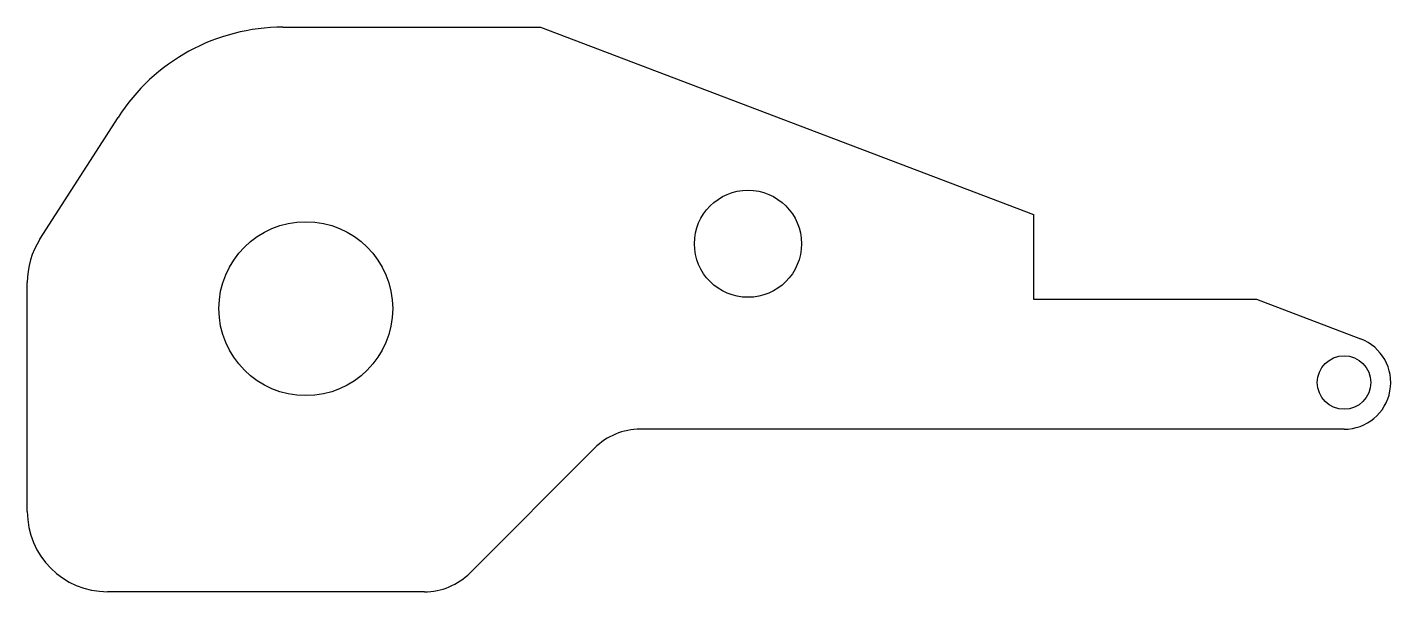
# Model space of a CAD drawing. Extents: x -46 to -33.3, y 45.9 to 51.1.
import ezdxf

# ---------------------------------------------------------------- set-up
doc = ezdxf.new("R2010")
doc.units = 0
doc.header["$MEASUREMENT"] = 0
doc.layers.add('cut', color=1, linetype='CONTINUOUS')

msp = doc.modelspace()

# ---------------------------------------------------------------- linework, layer by layer
at = {"layer": 'cut'}
for p, q in [((-43.605, 51.141), (-41.199, 51.141)), ((-41.199, 51.141), (-36.593, 49.392)), ((-45.874, 49.162), (-45.145, 50.3)), ((-36.593, 49.392), (-36.593, 48.601)), ((-45.993, 46.621), (-45.993, 48.758)), ((-36.593, 48.601), (-34.51, 48.601)), ((-34.51, 48.601), (-33.538, 48.232)), ((-33.693, 47.388), (-40.266, 47.388)), ((-40.693, 47.212), (-41.857, 46.048)), ((-42.284, 45.871), (-45.243, 45.871))]:
    msp.add_line(p, q, dxfattribs=at)
at = {"layer": 'cut', "linetype": 'Continuous'}
for centre, radius in [((-39.261, 49.12), 0.5), ((-43.391, 48.514), 0.812), ((-33.693, 47.824), 0.25)]:
    msp.add_circle(centre, radius, dxfattribs=at)
at = {"layer": 'cut'}
for centre, radius, start, end in [((-43.605, 49.312), 1.83, 90, 147.3204), ((-45.243, 48.758), 0.75, 147.3204, 180), ((-33.693, 47.824), 0.436, 270, 69.202), ((-40.266, 46.785), 0.604, 90, 135), ((-45.243, 46.621), 0.75, 180, 270), ((-42.284, 46.474), 0.604, 270, 315)]:
    msp.add_arc(centre, radius, start, end, dxfattribs=at)

doc.saveas('drawing.dxf')
